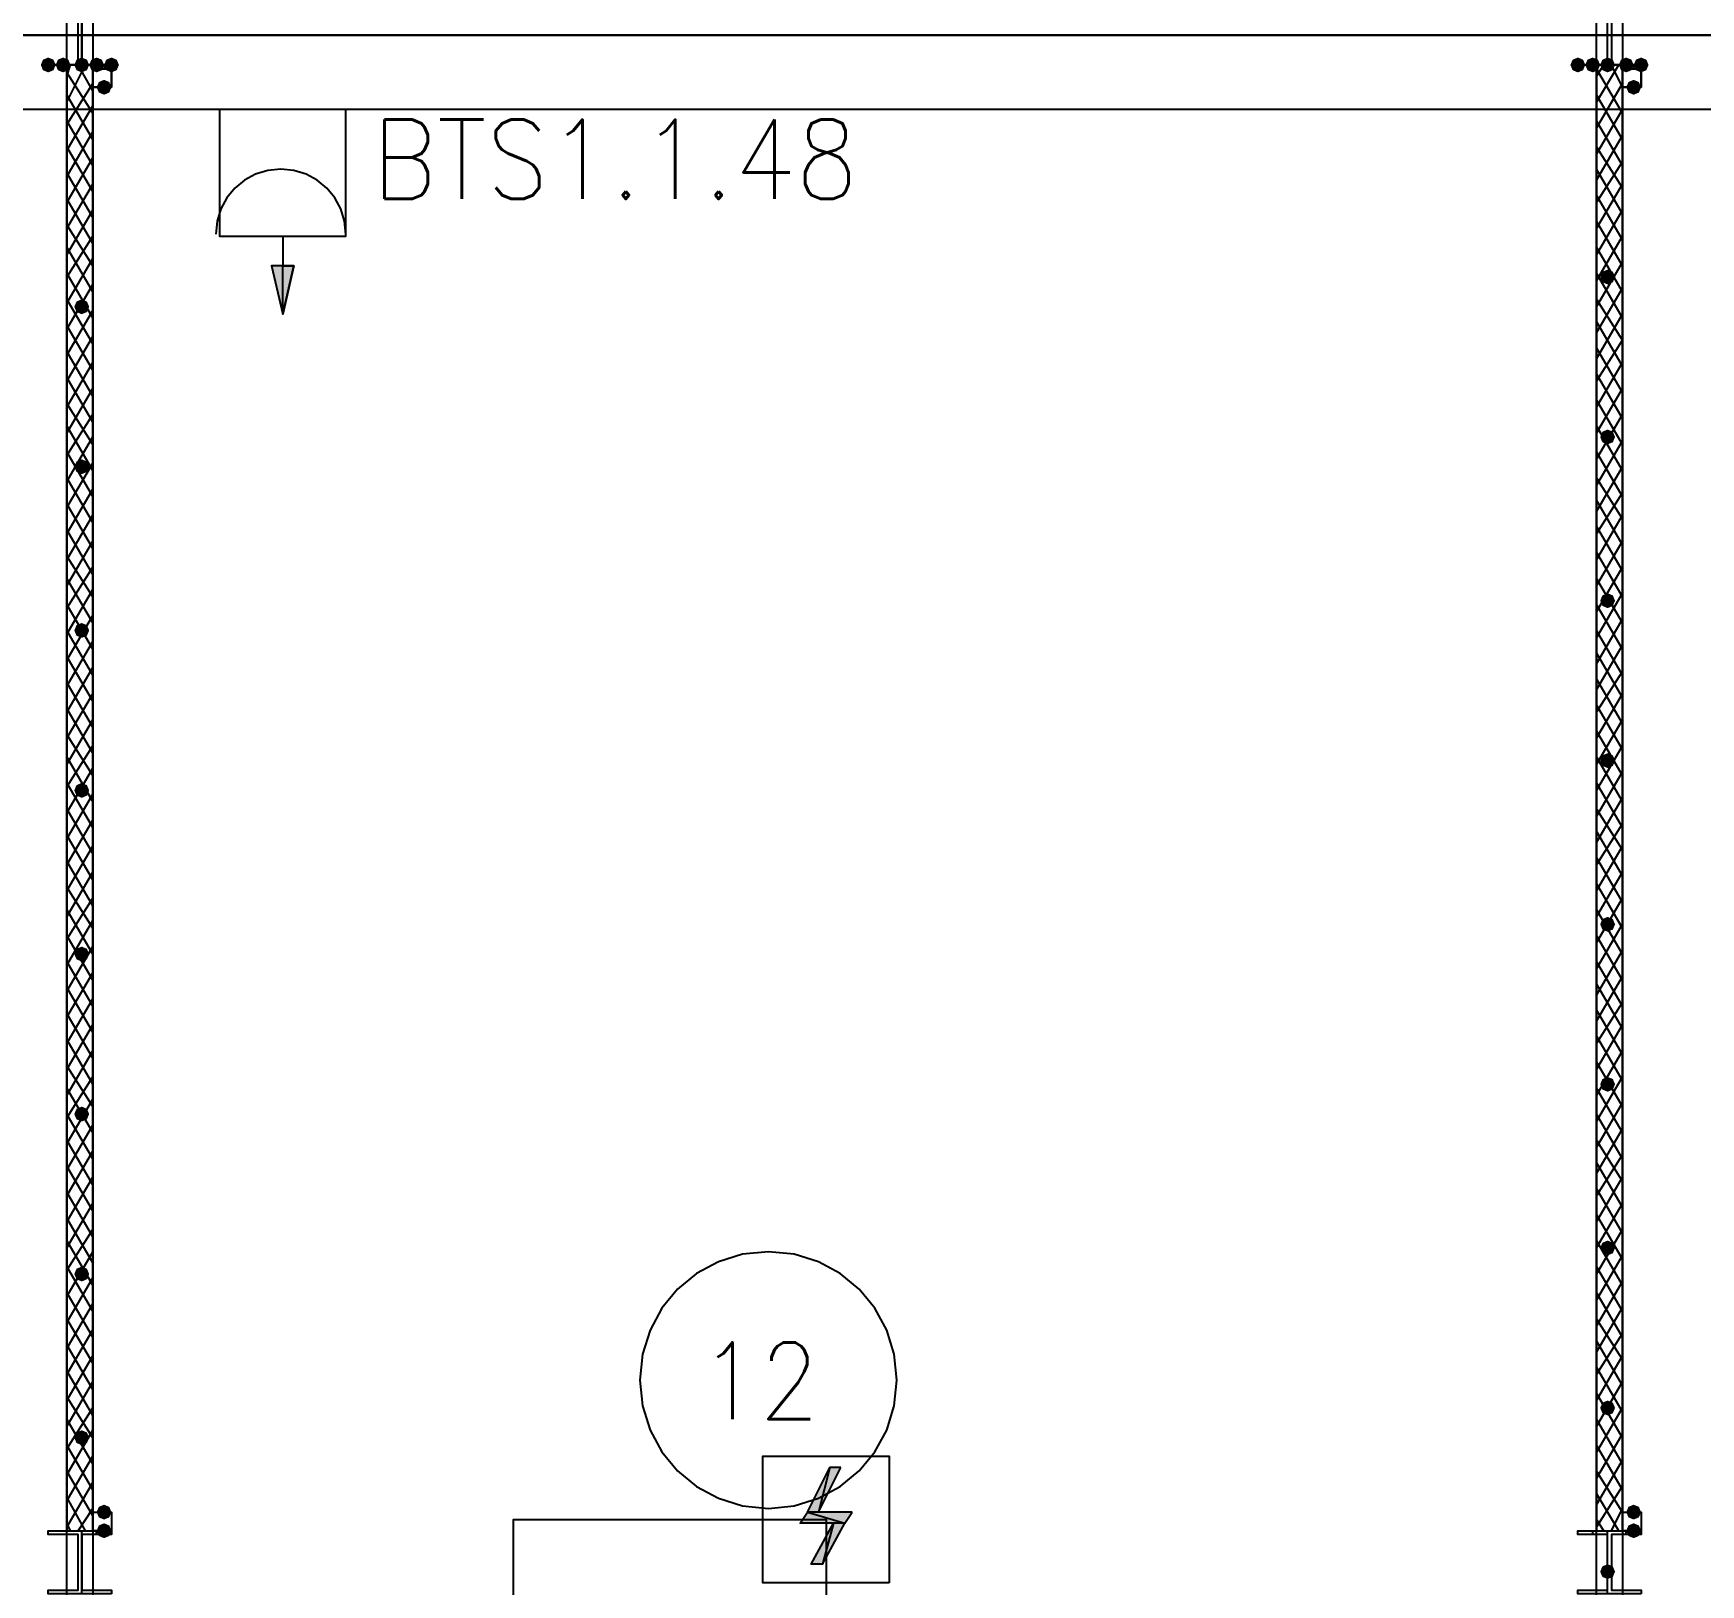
# Model space of a CAD drawing. Header units: millimetres. Extents: x 0 to 420, y 0 to 297.
# Drawn here: x 345.65 to 364.62, y 204.24 to 221.89 of the extents above; entities that cross this region are included whole.
import ezdxf

# ---------------------------------------------------------------- set-up
doc = ezdxf.new("R2010")
doc.units = ezdxf.units.MM
doc.layers.get('0').update_dxf_attribs({"linetype": 'CONTINUOUS'})
doc.styles.get("Standard").update_dxf_attribs({"font": 'STANDARD'})

msp = doc.modelspace()

# ---------------------------------------------------------------- hatches: boundary and pattern name
at = {"true_color": 0x000007}
for points in [[(345.905667, 221.530333), (345.880796, 221.470537), (345.821, 221.445667), (345.761204, 221.470537), (345.736333, 221.530333), (345.761204, 221.590129), (345.821, 221.615), (345.880796, 221.590129)], [(346.075, 221.530333), (346.050129, 221.470537), (345.990333, 221.445667), (345.930538, 221.470537), (345.905667, 221.530333), (345.930537, 221.590129), (345.990333, 221.615), (346.050129, 221.590129)], [(346.286667, 221.530333), (346.261796, 221.470537), (346.202, 221.445667), (346.142204, 221.470537), (346.117333, 221.530333), (346.142204, 221.590129), (346.202, 221.615), (346.261796, 221.590129)], [(346.456, 221.530333), (346.431129, 221.470537), (346.371333, 221.445667), (346.311537, 221.470537), (346.286667, 221.530333), (346.311537, 221.590129), (346.371333, 221.615), (346.431129, 221.590129)], [(346.625333, 221.530333), (346.600462, 221.470537), (346.540667, 221.445667), (346.480871, 221.470537), (346.456, 221.530333), (346.480871, 221.590129), (346.540667, 221.615), (346.600462, 221.590129)], [(363.304667, 221.530333), (363.279796, 221.470537), (363.22, 221.445667), (363.160204, 221.470537), (363.135333, 221.530333), (363.160204, 221.590129), (363.22, 221.615), (363.279796, 221.590129)], [(363.474, 221.530333), (363.449129, 221.470537), (363.389333, 221.445667), (363.329538, 221.470537), (363.304667, 221.530333), (363.329537, 221.590129), (363.389333, 221.615), (363.449129, 221.590129)], [(363.643333, 221.530333), (363.618462, 221.470537), (363.558667, 221.445667), (363.498871, 221.470537), (363.474, 221.530333), (363.498871, 221.590129), (363.558667, 221.615), (363.618462, 221.590129)], [(363.855, 221.530333), (363.830129, 221.470537), (363.770333, 221.445667), (363.710537, 221.470537), (363.685667, 221.530333), (363.710537, 221.590129), (363.770333, 221.615), (363.830129, 221.590129)], [(364.024333, 221.530333), (363.999462, 221.470537), (363.939667, 221.445667), (363.879871, 221.470537), (363.855, 221.530333), (363.879871, 221.590129), (363.939667, 221.615), (363.999462, 221.590129)], [(346.540667, 221.276333), (346.515796, 221.216537), (346.456, 221.191667), (346.396204, 221.216537), (346.371333, 221.276333), (346.396204, 221.336129), (346.456, 221.361), (346.515796, 221.336129)], [(363.939667, 221.276333), (363.914796, 221.216537), (363.855, 221.191667), (363.795204, 221.216537), (363.770333, 221.276333), (363.795204, 221.336129), (363.855, 221.361), (363.914796, 221.336129)], [(363.643333, 219.117333), (363.618462, 219.057537), (363.558667, 219.032667), (363.498871, 219.057537), (363.474, 219.117333), (363.498871, 219.177129), (363.558667, 219.202), (363.618462, 219.177129)], [(346.286667, 218.778667), (346.261796, 218.718871), (346.202, 218.694), (346.142204, 218.718871), (346.117333, 218.778667), (346.142204, 218.838462), (346.202, 218.863333), (346.261796, 218.838463)], [(363.643333, 217.297), (363.618462, 217.237204), (363.558667, 217.212333), (363.498871, 217.237204), (363.474, 217.297), (363.498871, 217.356796), (363.558667, 217.381667), (363.618462, 217.356796)], [(346.286667, 216.958333), (346.261796, 216.898537), (346.202, 216.873667), (346.142204, 216.898537), (346.117333, 216.958333), (346.142204, 217.018129), (346.202, 217.043), (346.261796, 217.018129)], [(363.643333, 215.434333), (363.618462, 215.374537), (363.558667, 215.349667), (363.498871, 215.374537), (363.474, 215.434333), (363.498871, 215.494129), (363.558667, 215.519), (363.618462, 215.494129)], [(346.286667, 215.095667), (346.261796, 215.035871), (346.202, 215.011), (346.142204, 215.035871), (346.117333, 215.095667), (346.142204, 215.155462), (346.202, 215.180333), (346.261796, 215.155463)], [(363.643333, 213.614), (363.618462, 213.554204), (363.558667, 213.529333), (363.498871, 213.554204), (363.474, 213.614), (363.498871, 213.673796), (363.558667, 213.698667), (363.618462, 213.673796)], [(346.286667, 213.275333), (346.261796, 213.215537), (346.202, 213.190667), (346.142204, 213.215537), (346.117333, 213.275333), (346.142204, 213.335129), (346.202, 213.36), (346.261796, 213.335129)], [(363.643333, 211.751333), (363.618462, 211.691537), (363.558667, 211.666667), (363.498871, 211.691537), (363.474, 211.751333), (363.498871, 211.811129), (363.558667, 211.836), (363.618462, 211.811129)], [(346.286667, 211.412667), (346.261796, 211.352871), (346.202, 211.328), (346.142204, 211.352871), (346.117333, 211.412667), (346.142204, 211.472462), (346.202, 211.497333), (346.261796, 211.472463)], [(363.643333, 209.931), (363.618462, 209.871204), (363.558667, 209.846333), (363.498871, 209.871204), (363.474, 209.931), (363.498871, 209.990796), (363.558667, 210.015667), (363.618462, 209.990796)], [(346.286667, 209.592333), (346.261796, 209.532537), (346.202, 209.507667), (346.142204, 209.532537), (346.117333, 209.592333), (346.142204, 209.652129), (346.202, 209.677), (346.261796, 209.652129)], [(363.643333, 208.068333), (363.618462, 208.008537), (363.558667, 207.983667), (363.498871, 208.008537), (363.474, 208.068333), (363.498871, 208.128129), (363.558667, 208.153), (363.618462, 208.128129)], [(346.286667, 207.772), (346.261796, 207.712204), (346.202, 207.687333), (346.142204, 207.712204), (346.117333, 207.772), (346.142204, 207.831796), (346.202, 207.856667), (346.261796, 207.831796)], [(363.643333, 206.248), (363.618462, 206.188204), (363.558667, 206.163333), (363.498871, 206.188204), (363.474, 206.248), (363.498871, 206.307796), (363.558667, 206.332667), (363.618462, 206.307796)], [(346.286667, 205.909333), (346.261796, 205.849538), (346.202, 205.824667), (346.142204, 205.849538), (346.117333, 205.909333), (346.142204, 205.969129), (346.202, 205.994), (346.261796, 205.969129)], [(346.540667, 205.062667), (346.515796, 205.002871), (346.456, 204.978), (346.396204, 205.002871), (346.371333, 205.062667), (346.396204, 205.122462), (346.456, 205.147333), (346.515796, 205.122463)], [(363.939667, 205.062667), (363.914796, 205.002871), (363.855, 204.978), (363.795204, 205.002871), (363.770333, 205.062667), (363.795204, 205.122462), (363.855, 205.147333), (363.914796, 205.122463)], [(346.540667, 204.851), (346.515796, 204.791204), (346.456, 204.766333), (346.396204, 204.791204), (346.371333, 204.851), (346.396204, 204.910796), (346.456, 204.935667), (346.515796, 204.910796)], [(363.939667, 204.851), (363.914796, 204.791204), (363.855, 204.766333), (363.795204, 204.791204), (363.770333, 204.851), (363.795204, 204.910796), (363.855, 204.935667), (363.914796, 204.910796)], [(363.643333, 204.385333), (363.618462, 204.325537), (363.558667, 204.300667), (363.498871, 204.325537), (363.474, 204.385333), (363.498871, 204.445129), (363.558667, 204.47), (363.618462, 204.445129)]]:
    msp.add_hatch(color=0, dxfattribs=at).paths.add_polyline_path(points, flags=0)
at = {"true_color": 0x000006}
h = msp.add_hatch(color=0, dxfattribs=at)
h.paths.add_polyline_path([(348.615, 219.244332), (348.488, 218.693999), (348.488, 219.244332)], flags=0)
h.paths.add_polyline_path([(348.488, 218.693999), (348.488, 219.244332), (348.361, 219.244332)], flags=0)
at = {"true_color": 0x000001}
h = msp.add_hatch(color=0, dxfattribs=at)
h.paths.add_polyline_path([(354.838, 205.570666), (354.711, 205.570666), (354.584, 205.062666)], flags=0)
h.paths.add_polyline_path([(354.711, 205.570666), (354.584, 205.062666), (354.457, 205.062666)], flags=0)
h = msp.add_hatch(color=0, dxfattribs=at)
h.paths.add_polyline_path([(354.965, 205.062666), (354.457, 205.062666), (354.880334, 204.935666)], flags=0)
h.paths.add_polyline_path([(354.457, 205.062666), (354.880334, 204.935666), (354.372334, 204.935666)], flags=0)
h = msp.add_hatch(color=0, dxfattribs=at)
h.paths.add_polyline_path([(354.880334, 204.935666), (354.753334, 204.935666), (354.626334, 204.469999)], flags=0)
h.paths.add_polyline_path([(354.753334, 204.935666), (354.626334, 204.469999), (354.499334, 204.469999)], flags=0)

# ---------------------------------------------------------------- linework, layer by layer
at = {"color": 0, "true_color": 0x00002b}
for points in [[(346.032667, 222.25), (328.93, 222.25), (328.93, 187.748333), (346.032667, 187.748333)], [(363.431667, 187.748333), (363.431667, 222.25), (346.329, 222.25), (346.329, 187.748333)], [(363.728, 222.25), (363.728, 187.748333), (392.938, 187.748333), (392.938, 222.25)]]:
    msp.add_lwpolyline(points, close=True, dxfattribs=at)
at = {"color": 0, "true_color": 0x000007}
for points in [[(346.540667, 221.530333), (345.821, 221.530333), (346.159667, 221.530333), (346.159667, 222.207667), (345.821, 222.207667), (345.821, 222.25), (346.540667, 222.25), (346.540667, 222.207667), (346.202, 222.207667), (346.202, 221.530333)], [(363.939667, 221.530333), (363.22, 221.530333), (363.558667, 221.530333), (363.558667, 222.207667), (363.22, 222.207667), (363.22, 222.25), (363.939667, 222.25), (363.939667, 222.207667), (363.601, 222.207667), (363.601, 221.530333)], [(242.189, 221.869), (242.189, 191.219667), (258.868333, 191.219667), (258.868333, 221.869), (392.557, 221.869), (392.557, 105.918), (258.868333, 105.918), (258.868333, 136.609667), (242.189, 136.609667), (242.189, 105.918), (108.500333, 105.918), (108.500333, 221.869)], [(346.329, 204.851), (346.329, 221.530333), (346.032667, 221.530333), (346.032667, 204.851)], [(346.540667, 221.530333), (346.329, 221.530333), (346.329, 221.276333), (346.540667, 221.276333)], [(363.728, 204.851), (363.728, 221.530333), (363.431667, 221.530333), (363.431667, 204.851)], [(363.939667, 221.530333), (363.728, 221.530333), (363.728, 221.276333), (363.939667, 221.276333)], [(346.540667, 221.488), (346.540667, 221.276333), (346.329, 221.276333), (346.329, 221.488)], [(363.939667, 221.488), (363.939667, 221.276333), (363.728, 221.276333), (363.728, 221.488)], [(346.540667, 204.851), (346.329, 204.851), (346.329, 205.062667), (346.540667, 205.062667), (346.540667, 204.851), (346.329, 204.851), (346.329, 205.062667), (346.540667, 205.062667)], [(363.939667, 204.851), (363.728, 204.851), (363.728, 205.062667), (363.939667, 205.062667), (363.939667, 204.851), (363.728, 204.851), (363.728, 205.062667), (363.939667, 205.062667)], [(346.540667, 204.131333), (345.821, 204.131333), (345.821, 204.173667), (346.159667, 204.173667), (346.159667, 204.808667), (345.821, 204.808667), (345.821, 204.851), (346.540667, 204.851), (346.540667, 204.808667), (346.202, 204.808667), (346.202, 204.173667), (346.540667, 204.173667)], [(363.939667, 204.131333), (363.22, 204.131333), (363.22, 204.173667), (363.558667, 204.173667), (363.558667, 204.808667), (363.22, 204.808667), (363.22, 204.851), (363.939667, 204.851), (363.939667, 204.808667), (363.601, 204.808667), (363.601, 204.173667), (363.939667, 204.173667)]]:
    msp.add_lwpolyline(points, close=True, dxfattribs=at)
for points in [[(346.202, 221.530333), (346.202, 222.25)], [(363.558667, 221.530333), (363.558667, 222.25)], [(346.032667, 221.403333), (346.075, 221.530333)], [(346.032667, 221.107), (346.244333, 221.530333)], [(346.329, 221.234), (346.159667, 221.530333)], [(346.456, 221.530333), (346.456, 221.488)], [(363.431667, 221.403333), (363.516333, 221.530333)], [(363.431667, 221.107), (363.685667, 221.530333)], [(363.728, 221.276333), (363.601, 221.530333)], [(363.855, 221.530333), (363.855, 221.488)], [(346.329, 220.98), (346.032667, 221.445667)], [(363.728, 220.98), (363.431667, 221.488)], [(346.032667, 220.853), (346.329, 221.318667)], [(346.329, 220.683667), (346.032667, 221.191667)], [(363.431667, 220.810667), (363.728, 221.318667)], [(363.728, 220.683667), (363.431667, 221.191667)], [(346.032667, 220.556667), (346.329, 221.064667)], [(363.431667, 220.514333), (363.728, 221.022333)], [(346.329, 220.387333), (346.032667, 220.895333)], [(346.032667, 220.260333), (346.329, 220.768333)], [(363.728, 220.387333), (363.431667, 220.895333)], [(346.329, 220.091), (346.032667, 220.599)], [(363.431667, 220.218), (363.728, 220.726)], [(363.728, 220.133333), (363.431667, 220.599)], [(346.032667, 219.964), (346.329, 220.472)], [(363.431667, 219.964), (363.728, 220.429667)], [(346.329, 219.794667), (346.032667, 220.302667)], [(363.728, 219.837), (363.431667, 220.345)], [(346.032667, 219.667667), (346.329, 220.175667)], [(346.329, 219.498333), (346.032667, 220.006333)], [(363.431667, 219.667667), (363.728, 220.175667)], [(363.728, 219.540667), (363.431667, 220.048667)], [(346.032667, 219.371333), (346.329, 219.879333)], [(363.431667, 219.371333), (363.728, 219.879333)], [(346.329, 219.244333), (346.032667, 219.71)], [(363.728, 219.244333), (363.431667, 219.752333)], [(346.032667, 219.117333), (346.329, 219.583)], [(346.329, 218.948), (346.032667, 219.456)], [(363.431667, 219.075), (363.728, 219.583)], [(363.728, 218.948), (363.431667, 219.456)], [(346.032667, 218.821), (346.329, 219.329)], [(363.431667, 218.778667), (363.728, 219.286667)], [(346.329, 218.651667), (346.032667, 219.159667)], [(363.728, 218.651667), (363.431667, 219.159667)], [(346.032667, 218.524667), (346.329, 219.032667)], [(346.329, 218.355333), (346.032667, 218.863333)], [(363.431667, 218.482333), (363.728, 218.990333)], [(363.728, 218.397667), (363.431667, 218.863333)], [(346.032667, 218.228333), (346.329, 218.736333)], [(363.431667, 218.186), (363.728, 218.694)], [(346.329, 218.059), (346.032667, 218.567)], [(363.728, 218.101333), (363.431667, 218.609333)], [(346.032667, 217.932), (346.329, 218.44)], [(363.431667, 217.932), (363.728, 218.397667)], [(363.728, 217.805), (363.431667, 218.313)], [(346.329, 217.762667), (346.032667, 218.270667)], [(346.032667, 217.635667), (346.329, 218.143667)], [(363.431667, 217.635667), (363.728, 218.143667)], [(346.329, 217.466333), (346.032667, 217.974333)], [(363.728, 217.508667), (363.431667, 218.016667)], [(346.032667, 217.339333), (346.329, 217.847333)], [(363.431667, 217.339333), (363.728, 217.847333)], [(346.329, 217.212333), (346.032667, 217.678)], [(346.032667, 217.085333), (346.329, 217.551)], [(363.728, 217.212333), (363.431667, 217.720333)], [(363.431667, 217.043), (363.728, 217.551)], [(346.329, 216.916), (346.032667, 217.424)], [(363.728, 216.916), (363.431667, 217.424)], [(346.032667, 216.789), (346.329, 217.297)], [(363.431667, 216.746667), (363.728, 217.254667)], [(346.329, 216.619667), (346.032667, 217.127667)], [(346.032667, 216.492667), (346.329, 217.000667)], [(363.728, 216.619667), (363.431667, 217.127667)], [(346.329, 216.323333), (346.032667, 216.831333)], [(363.431667, 216.450333), (363.728, 216.958333)], [(363.728, 216.365667), (363.431667, 216.831333)], [(346.032667, 216.196333), (346.329, 216.704333)], [(363.431667, 216.196333), (363.728, 216.662)], [(346.329, 216.027), (346.032667, 216.535)], [(346.032667, 215.9), (346.329, 216.408)], [(363.728, 216.069333), (363.431667, 216.577333)], [(363.431667, 215.9), (363.728, 216.408)], [(346.329, 215.730667), (346.032667, 216.238667)], [(363.728, 215.773), (363.431667, 216.281)], [(346.032667, 215.603667), (346.329, 216.111667)], [(363.431667, 215.603667), (363.728, 216.111667)], [(346.329, 215.476667), (346.032667, 215.942333)], [(363.728, 215.476667), (363.431667, 215.984667)], [(346.032667, 215.349667), (346.329, 215.815333)], [(346.329, 215.180333), (346.032667, 215.688333)], [(363.431667, 215.307333), (363.728, 215.815333)], [(363.728, 215.180333), (363.431667, 215.688333)], [(346.032667, 215.053333), (346.329, 215.561333)], [(363.431667, 215.011), (363.728, 215.519)], [(346.329, 214.884), (346.032667, 215.392)], [(346.032667, 214.757), (346.329, 215.265)], [(363.728, 214.884), (363.431667, 215.392)], [(346.329, 214.587667), (346.032667, 215.095667)], [(363.431667, 214.714667), (363.728, 215.222667)], [(363.728, 214.587667), (363.431667, 215.095667)], [(346.032667, 214.460667), (346.329, 214.968667)], [(363.431667, 214.418333), (363.728, 214.926333)], [(346.329, 214.291333), (346.032667, 214.799333)], [(363.728, 214.333667), (363.431667, 214.841667)], [(346.032667, 214.164333), (346.329, 214.672333)], [(346.329, 213.995), (346.032667, 214.503)], [(363.431667, 214.164333), (363.728, 214.63)], [(363.728, 214.037333), (363.431667, 214.545333)], [(346.032667, 213.868), (346.329, 214.376)], [(363.431667, 213.868), (363.728, 214.376)], [(346.329, 213.698667), (346.032667, 214.206667)], [(363.728, 213.741), (363.431667, 214.249)], [(346.032667, 213.571667), (346.329, 214.079667)], [(363.431667, 213.571667), (363.728, 214.079667)], [(363.728, 213.444667), (363.431667, 213.952667)], [(346.329, 213.444667), (346.032667, 213.910333)], [(346.032667, 213.317667), (346.329, 213.783333)], [(363.431667, 213.275333), (363.728, 213.783333)], [(346.329, 213.148333), (346.032667, 213.656333)], [(363.728, 213.148333), (363.431667, 213.656333)], [(346.032667, 213.021333), (346.329, 213.529333)], [(363.431667, 212.979), (363.728, 213.487)], [(346.329, 212.852), (346.032667, 213.36)], [(346.032667, 212.725), (346.329, 213.233)], [(363.728, 212.852), (363.431667, 213.36)], [(363.431667, 212.682667), (363.728, 213.190667)], [(346.329, 212.555667), (346.032667, 213.063667)], [(363.728, 212.598), (363.431667, 213.063667)], [(346.032667, 212.428667), (346.329, 212.936667)], [(363.431667, 212.428667), (363.728, 212.894333)], [(363.728, 212.301667), (363.431667, 212.809667)], [(346.329, 212.259333), (346.032667, 212.767333)], [(346.032667, 212.132333), (346.329, 212.640333)], [(363.431667, 212.132333), (363.728, 212.640333)], [(346.329, 211.963), (346.032667, 212.471)], [(363.728, 212.005333), (363.431667, 212.513333)], [(346.032667, 211.836), (346.329, 212.344)], [(363.431667, 211.836), (363.728, 212.344)], [(346.329, 211.709), (346.032667, 212.174667)], [(346.032667, 211.582), (346.329, 212.047667)], [(363.728, 211.709), (363.431667, 212.217)], [(363.431667, 211.539667), (363.728, 212.047667)], [(346.329, 211.412667), (346.032667, 211.920667)], [(363.728, 211.412667), (363.431667, 211.920667)], [(346.032667, 211.285667), (346.329, 211.793667)], [(363.431667, 211.243333), (363.728, 211.751333)], [(346.329, 211.116333), (346.032667, 211.624333)], [(346.032667, 210.989333), (346.329, 211.497333)], [(363.728, 211.116333), (363.431667, 211.624333)], [(346.329, 210.82), (346.032667, 211.328)], [(363.431667, 210.947), (363.728, 211.455)], [(363.728, 210.82), (363.431667, 211.328)], [(346.032667, 210.693), (346.329, 211.201)], [(363.431667, 210.650667), (363.728, 211.158667)], [(346.329, 210.523667), (346.032667, 211.031667)], [(346.032667, 210.396667), (346.329, 210.904667)], [(363.728, 210.566), (363.431667, 211.074)], [(346.329, 210.227333), (346.032667, 210.735333)], [(363.431667, 210.396667), (363.728, 210.862333)], [(363.728, 210.269667), (363.431667, 210.777667)], [(346.032667, 210.100333), (346.329, 210.608333)], [(363.431667, 210.100333), (363.728, 210.608333)], [(346.329, 209.931), (346.032667, 210.439)], [(363.728, 209.973333), (363.431667, 210.481333)], [(346.032667, 209.804), (346.329, 210.312)], [(346.329, 209.677), (346.032667, 210.142667)], [(363.431667, 209.804), (363.728, 210.312)], [(363.728, 209.677), (363.431667, 210.185)], [(346.032667, 209.55), (346.329, 210.015667)], [(363.431667, 209.507667), (363.728, 210.015667)], [(346.329, 209.380667), (346.032667, 209.888667)], [(346.032667, 209.253667), (346.329, 209.761667)], [(363.728, 209.380667), (363.431667, 209.888667)], [(346.329, 209.084333), (346.032667, 209.592333)], [(363.431667, 209.211333), (363.728, 209.719333)], [(363.728, 209.084333), (363.431667, 209.592333)], [(346.032667, 208.957333), (346.329, 209.465333)], [(363.431667, 208.915), (363.728, 209.423)], [(346.329, 208.788), (346.032667, 209.296)], [(363.728, 208.830333), (363.431667, 209.296)], [(346.032667, 208.661), (346.329, 209.169)], [(346.329, 208.491667), (346.032667, 208.999667)], [(363.431667, 208.661), (363.728, 209.126667)], [(363.728, 208.534), (363.431667, 209.042)], [(346.032667, 208.364667), (346.329, 208.872667)], [(363.431667, 208.364667), (363.728, 208.872667)], [(346.329, 208.195333), (346.032667, 208.703333)], [(363.728, 208.237667), (363.431667, 208.745667)], [(346.032667, 208.068333), (346.329, 208.576333)], [(363.431667, 208.068333), (363.728, 208.576333)], [(363.728, 207.941333), (363.431667, 208.449333)], [(346.329, 207.899), (346.032667, 208.407)], [(346.032667, 207.814333), (346.329, 208.28)], [(363.431667, 207.772), (363.728, 208.28)], [(346.329, 207.645), (346.032667, 208.153)], [(363.728, 207.645), (363.431667, 208.153)], [(346.032667, 207.518), (346.329, 208.026)], [(355.473, 206.5655), (355.443328, 206.859844), (355.358228, 207.133996), (355.223572, 207.382083), (355.045232, 207.598232), (354.829083, 207.776572), (354.580996, 207.911228), (354.306844, 207.996328), (354.0125, 208.026), (353.718156, 207.996328), (353.444004, 207.911228), (353.195917, 207.776572), (352.979768, 207.598232), (352.801428, 207.382083), (352.666772, 207.133996), (352.581672, 206.859844), (352.552, 206.5655)], [(363.431667, 207.475667), (363.728, 207.983667)], [(346.329, 207.348667), (346.032667, 207.856667)], [(346.032667, 207.221667), (346.329, 207.729667)], [(363.728, 207.348667), (363.431667, 207.856667)], [(363.431667, 207.179333), (363.728, 207.687333)], [(346.329, 207.052333), (346.032667, 207.560333)], [(363.728, 207.052333), (363.431667, 207.560333)], [(346.032667, 206.925333), (346.329, 207.433333)], [(363.431667, 206.883), (363.728, 207.391)], [(346.329, 206.756), (346.032667, 207.264)], [(346.032667, 206.629), (346.329, 207.137)], [(363.728, 206.798333), (363.431667, 207.264)], [(346.329, 206.459667), (346.032667, 206.967667)], [(363.431667, 206.629), (363.728, 207.094667)], [(363.728, 206.502), (363.431667, 207.01)], [(346.032667, 206.332667), (346.329, 206.840667)], [(363.431667, 206.332667), (363.728, 206.840667)], [(346.329, 206.163333), (346.032667, 206.671333)], [(346.032667, 206.036333), (346.329, 206.544333)], [(352.552, 206.5655), (352.581672, 206.271156), (352.666772, 205.997004), (352.801428, 205.748917), (352.979768, 205.532768), (353.195917, 205.354428), (353.444004, 205.219772), (353.718156, 205.134672), (354.0125, 205.105), (354.306844, 205.134672), (354.580996, 205.219772), (354.829083, 205.354428), (355.045232, 205.532768), (355.223572, 205.748917), (355.358228, 205.997004), (355.443328, 206.271156), (355.473, 206.5655)], [(363.728, 206.205667), (363.431667, 206.713667)], [(363.431667, 206.036333), (363.728, 206.544333)], [(346.329, 205.909333), (346.032667, 206.375)], [(363.728, 205.909333), (363.431667, 206.417333)], [(346.032667, 205.782333), (346.329, 206.248)], [(363.431667, 205.74), (363.728, 206.248)], [(346.329, 205.613), (346.032667, 206.121)], [(346.032667, 205.486), (346.329, 205.994)], [(363.728, 205.613), (363.431667, 206.121)], [(346.329, 205.316667), (346.032667, 205.824667)], [(363.431667, 205.443667), (363.728, 205.951667)], [(363.728, 205.316667), (363.431667, 205.824667)], [(346.032667, 205.189667), (346.329, 205.697667)], [(353.949, 205.697666), (355.388334, 205.697666)], [(363.431667, 205.147333), (363.728, 205.655333)], [(346.329, 205.020333), (346.032667, 205.528333)], [(346.032667, 204.893333), (346.329, 205.401333)], [(363.728, 205.062667), (363.431667, 205.528333)], [(346.244333, 204.851), (346.032667, 205.232)], [(363.431667, 204.893333), (363.728, 205.359)], [(363.685667, 204.851), (363.431667, 205.274333)], [(346.159667, 204.851), (346.329, 205.105)], [(363.601, 204.851), (363.728, 205.105)], [(345.821, 204.808667), (345.821, 204.851)], [(346.075, 204.851), (346.032667, 204.935667)], [(346.032667, 204.808667), (346.032667, 204.851)], [(346.202, 204.131333), (346.202, 204.851)], [(346.371333, 204.808667), (346.371333, 204.851)], [(346.540667, 204.808667), (346.540667, 204.851)], [(363.22, 204.808667), (363.22, 204.851)], [(363.389333, 204.808667), (363.389333, 204.851)], [(363.516333, 204.851), (363.431667, 204.978)], [(363.558667, 204.131333), (363.558667, 204.851)], [(363.770333, 204.808667), (363.770333, 204.851)], [(363.939667, 204.808667), (363.939667, 204.851)]]:
    msp.add_lwpolyline(points, dxfattribs=at)
at = {"color": 0, "true_color": 0x0000fe}
msp.add_lwpolyline([(242.189, 221.869), (108.500333, 221.869), (108.500333, 105.918), (242.189, 105.918), (242.189, 136.609667), (258.868333, 136.609667), (258.868333, 105.918), (392.557, 105.918), (392.557, 221.869), (258.868333, 221.869), (258.868333, 191.219667), (242.189, 191.219667)], close=True, dxfattribs=at)
at = {"color": 0, "true_color": 0x000006}
for points in [[(114.342335, 107.526666), (368.215334, 107.526666), (379.899333, 107.526666), (379.899333, 221.022332), (115.908668, 221.022332), (115.908668, 218.778666), (121.496668, 218.778666), (121.496668, 164.591999)], [(349.207667, 219.604166), (349.192616, 219.75347), (349.149449, 219.892532), (349.081144, 220.018373), (348.990682, 220.128014), (348.881041, 220.218477), (348.7552, 220.286781), (348.616138, 220.329948), (348.466834, 220.344999), (348.31753, 220.329948), (348.178468, 220.286781), (348.052626, 220.218477), (347.942985, 220.128014), (347.852523, 220.018373), (347.784219, 219.892532), (347.741051, 219.75347), (347.726, 219.604166)], [(348.488, 219.582999), (348.488, 219.244332), (348.361, 219.244332), (348.488, 218.693999), (348.615, 219.244332), (348.488, 219.244332)]]:
    msp.add_lwpolyline(points, dxfattribs=at)
for points in [[(347.768334, 221.022332), (347.768334, 219.582999), (349.207667, 219.582999), (349.207667, 221.022332)], [(348.488, 218.693999), (348.488, 219.244332), (348.361, 219.244332)], [(348.615, 219.244332), (348.488, 218.693999), (348.488, 219.244332)]]:
    msp.add_lwpolyline(points, close=True, dxfattribs=at)
at = {"color": 0, "true_color": 0x000001}
for points in [[(355.388334, 204.258333), (353.949, 204.258333), (353.949, 205.697666), (355.388334, 205.697666)], [(354.711, 205.570666), (354.584, 205.062666), (354.457, 205.062666)], [(354.838, 205.570666), (354.711, 205.570666), (354.584, 205.062666)], [(354.457, 205.062666), (354.880334, 204.935666), (354.372334, 204.935666)], [(354.965, 205.062666), (354.457, 205.062666), (354.880334, 204.935666)], [(354.753334, 204.935666), (354.626334, 204.469999), (354.499334, 204.469999)], [(354.880334, 204.935666), (354.753334, 204.935666), (354.626334, 204.469999)]]:
    msp.add_lwpolyline(points, close=True, dxfattribs=at)
msp.add_lwpolyline([(319.870667, 189.526333), (333.078667, 189.526333), (333.798334, 189.526333), (333.798334, 204.977999), (337.269667, 204.977999), (337.269667, 189.526333), (351.112667, 189.526333), (351.112667, 204.977999), (354.668667, 204.977999), (354.668667, 189.526333), (368.723334, 189.526333)], dxfattribs=at)

# ---------------------------------------------------------------- texts
at = {"color": 0, "true_color": 0x000007, "attachment_point": 1}
for s, insert, char_height, width in [('BTS1.1.48', (349.504007, 220.907904), 0.90157, 5.20907068), ('12', (353.229326, 206.993034), 0.872032, 0.87203199)]:
    msp.add_mtext(s, dxfattribs=dict(at, insert=insert, char_height=char_height, width=width))

doc.saveas('drawing.dxf')
